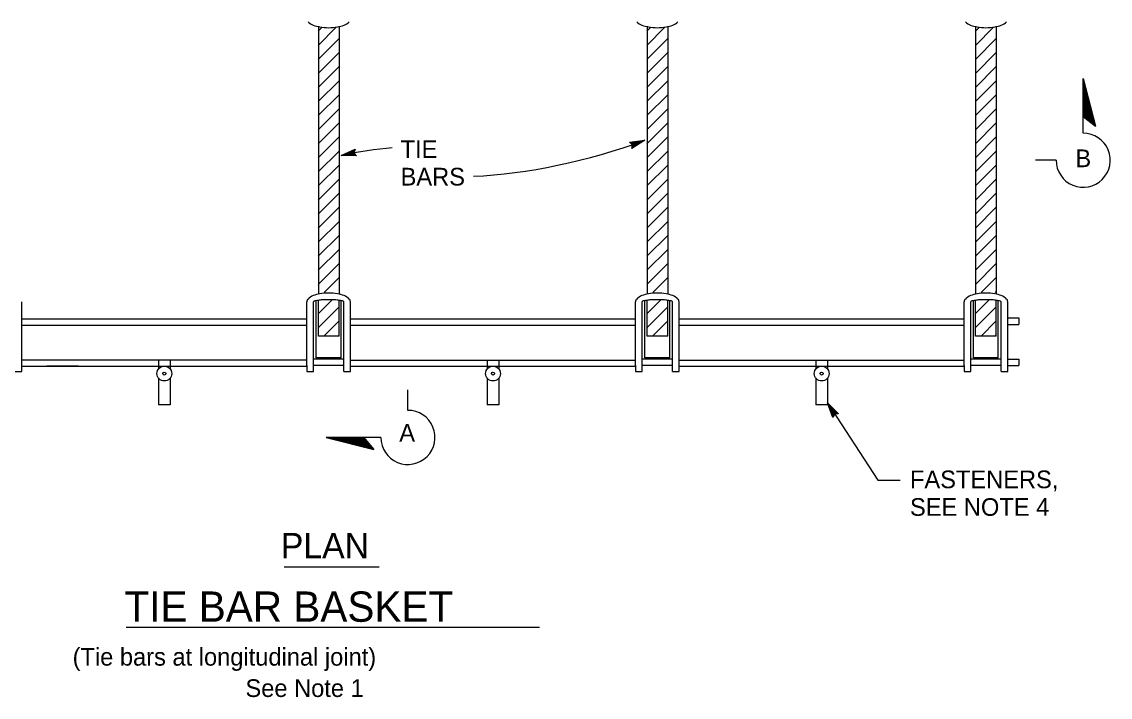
# Model space of a CAD drawing. Extents: x -894 to 866, y -476 to 714.
# Drawn here: x -593.9 to -162.9, y 224.2 to 491.7 of the extents above; entities that cross this region are included whole.
import ezdxf

# ---------------------------------------------------------------- set-up
doc = ezdxf.new("R2010")
doc.units = 0
for name, color, linetype in [('22 Misc Cnst Det', 7, 'Continuous'), ('56 Stage 3 Anno', 7, 'Continuous'), ('57 Undefined', 7, 'Continuous'), ('60 Nongeo Data', 7, 'Continuous')]:
    doc.layers.add(name, color=color, linetype=linetype)

msp = doc.modelspace()

# ---------------------------------------------------------------- linework, layer by layer
at = {"layer": '22 Misc Cnst Det'}
for p, q in [((-173.57, 469.29), (-168.74, 450.34)), ((-173.57, 447.58), (-173.57, 469.29)), ((-173.57, 467.73), (-169.24, 450.74)), ((-173.57, 466.17), (-169.74, 451.15)), ((-173.57, 464.61), (-170.24, 451.55)), ((-173.57, 463.05), (-170.74, 451.96)), ((-173.57, 461.5), (-171.24, 452.37)), ((-173.57, 459.94), (-171.75, 452.77)), ((-173.57, 458.38), (-172.25, 453.18)), ((-173.57, 456.82), (-172.75, 453.58)), ((-173.57, 455.26), (-173.25, 453.99)), ((-173.57, 454.25), (-168.74, 450.34)), ((-184.29, 436.86), (-192.44, 436.86)), ((-440.97, 337.83), (-440.97, 345.98)), ((-473.39, 327.11), (-454.44, 322.28)), ((-451.69, 327.11), (-473.39, 327.11)), ((-471.83, 327.11), (-454.85, 322.78)), ((-470.28, 327.11), (-455.25, 323.28)), ((-468.72, 327.11), (-455.66, 323.78)), ((-467.16, 327.11), (-456.07, 324.28)), ((-465.6, 327.11), (-456.47, 324.78)), ((-464.04, 327.11), (-456.88, 325.28)), ((-462.48, 327.11), (-457.28, 325.78)), ((-460.93, 327.11), (-457.69, 326.28)), ((-459.37, 327.11), (-458.09, 326.79)), ((-458.36, 327.11), (-454.44, 322.28))]:
    msp.add_line(p, q, dxfattribs=at)
for centre, start, end in [((-173.57, 436.86), 179.9995, 90), ((-440.97, 327.11), 180, 90.0005)]:
    msp.add_arc(centre, 10.72, start, end, dxfattribs=at)
at = {"layer": '56 Stage 3 Anno'}
for p, q in [((-353.2, 443.98), (-347.11, 444.79)), ((-351.99, 443), (-353.2, 443.98)), ((-353.2, 443.98), (-353.2, 443.98)), ((-352.88, 443.72), (-348.4, 444.31)), ((-347.11, 444.79), (-352.28, 441.48)), ((-348.41, 444.31), (-352.19, 441.89)), ((-347.11, 444.79), (-347.11, 444.79)), ((-467.45, 438.72), (-461.85, 441.26)), ((-466.09, 439.01), (-462.01, 440.86)), ((-464.74, 439.29), (-462.11, 440.48)), ((-463.39, 439.57), (-462.26, 440.08)), ((-461.85, 441.26), (-462.36, 439.79)), ((-462.36, 439.79), (-461.3, 438.65)), ((-461.85, 441.26), (-461.85, 441.26)), ((-352.53, 443.47), (-349.7, 443.84)), ((-352.28, 441.48), (-351.99, 443)), ((-352.28, 441.48), (-352.28, 441.48)), ((-352.25, 443.2), (-351, 443.37)), ((-349.7, 443.84), (-352.14, 442.28)), ((-351, 443.37), (-352.04, 442.7)), ((-461.3, 438.65), (-467.45, 438.72)), ((-467.45, 438.72), (-467.45, 438.72)), ((-461.59, 438.95), (-466.1, 439.01)), ((-461.89, 439.25), (-464.74, 439.29)), ((-462.13, 439.56), (-463.39, 439.57)), ((-461.3, 438.65), (-461.3, 438.65)), ((-274.79, 340.79), (-254.9, 310.23)), ((-272.64, 335.03), (-274.79, 340.79)), ((-274.79, 340.79), (-274.79, 340.79)), ((-274.79, 340.79), (-270.4, 336.49)), ((-272.46, 335.41), (-274.04, 339.63)), ((-274.03, 339.63), (-270.83, 336.49)), ((-272.28, 335.8), (-273.28, 338.47)), ((-273.28, 338.47), (-271.22, 336.45)), ((-271.95, 336.43), (-272.64, 335.03)), ((-272.09, 336.13), (-272.53, 337.31)), ((-272.53, 337.31), (-271.65, 336.45)), ((-270.4, 336.49), (-271.95, 336.43)), ((-270.4, 336.49), (-270.4, 336.49)), ((-272.64, 335.03), (-272.64, 335.03)), ((-254.9, 310.23), (-245.99, 310.23))]:
    msp.add_line(p, q, dxfattribs=at)
for centre, major_axis, ratio, start_param, end_param in [((-370.41, 485.87), (103.25, 33.53), 0.427881, 4.132452, 4.79978), ((-482.46, 400.04), (-79.6, -28.1), 0.393628, 4.120008, 4.386323)]:
    msp.add_ellipse(centre, major_axis=major_axis, ratio=ratio, start_param=start_param, end_param=end_param, dxfattribs=at)
at = {"layer": '57 Undefined'}
for p, q in [((-489.97, 275.93), (-452.33, 275.93)), ((-552.57, 251.99), (-388.91, 251.99))]:
    msp.add_line(p, q, dxfattribs=at)
at = {"layer": '60 Nongeo Data'}
for p, q in [((-476.47, 487.93), (-474.88, 489.52)), ((-476.47, 482.36), (-469.31, 489.52)), ((-476.41, 489.96), (-476.41, 383.81)), ((-468.19, 489.96), (-468.19, 383.93)), ((-346.33, 487.93), (-344.74, 489.52)), ((-346.33, 482.36), (-339.17, 489.52)), ((-346.27, 489.96), (-346.27, 383.81)), ((-338.05, 489.96), (-338.05, 383.93)), ((-216.24, 487.93), (-214.65, 489.52)), ((-216.24, 482.36), (-209.08, 489.52)), ((-216.18, 489.96), (-216.18, 383.81)), ((-207.96, 489.96), (-207.96, 383.93)), ((-476.47, 476.79), (-468.21, 485.05)), ((-346.33, 476.79), (-338.07, 485.05)), ((-216.24, 476.79), (-207.98, 485.05)), ((-476.47, 471.23), (-468.21, 479.48)), ((-346.33, 471.23), (-338.07, 479.48)), ((-216.24, 471.23), (-207.98, 479.48)), ((-476.47, 465.66), (-468.21, 473.92)), ((-346.33, 465.66), (-338.07, 473.92)), ((-216.24, 465.66), (-207.98, 473.92)), ((-476.47, 460.09), (-468.21, 468.35)), ((-346.33, 460.09), (-338.07, 468.35)), ((-216.24, 460.09), (-207.98, 468.35)), ((-476.47, 454.52), (-468.21, 462.78)), ((-346.33, 454.52), (-338.07, 462.78)), ((-216.24, 454.52), (-207.98, 462.78)), ((-476.47, 448.96), (-468.21, 457.21)), ((-346.33, 448.96), (-338.07, 457.21)), ((-216.24, 448.96), (-207.98, 457.21)), ((-476.47, 443.39), (-468.21, 451.65)), ((-346.33, 443.39), (-338.07, 451.65)), ((-216.24, 443.39), (-207.98, 451.65)), ((-476.47, 437.82), (-468.21, 446.08)), ((-346.33, 437.82), (-338.07, 446.08)), ((-216.24, 437.82), (-207.98, 446.08)), ((-476.47, 432.25), (-468.21, 440.51)), ((-346.33, 432.25), (-338.07, 440.51)), ((-216.24, 432.25), (-207.98, 440.51)), ((-476.47, 426.68), (-468.21, 434.94)), ((-346.33, 426.68), (-338.07, 434.94)), ((-216.24, 426.68), (-207.98, 434.94)), ((-476.47, 421.12), (-468.21, 429.37)), ((-346.33, 421.12), (-338.07, 429.37)), ((-216.24, 421.12), (-207.98, 429.37)), ((-476.47, 415.55), (-468.21, 423.81)), ((-346.33, 415.55), (-338.07, 423.81)), ((-216.24, 415.55), (-207.98, 423.81)), ((-476.47, 409.98), (-468.21, 418.24)), ((-346.33, 409.98), (-338.07, 418.24)), ((-216.24, 409.98), (-207.98, 418.24)), ((-476.47, 404.41), (-468.21, 412.67)), ((-346.33, 404.41), (-338.07, 412.67)), ((-216.24, 404.41), (-207.98, 412.67)), ((-476.47, 398.85), (-468.21, 407.1)), ((-346.33, 398.85), (-338.07, 407.1)), ((-216.24, 398.85), (-207.98, 407.1)), ((-476.47, 393.28), (-468.21, 401.54)), ((-346.33, 393.28), (-338.07, 401.54)), ((-216.24, 393.28), (-207.98, 401.54)), ((-476.47, 387.71), (-468.21, 395.97)), ((-346.33, 387.71), (-338.07, 395.97)), ((-216.24, 387.71), (-207.98, 395.97)), ((-474.18, 384.43), (-468.21, 390.4)), ((-344.04, 384.43), (-338.07, 390.4)), ((-213.96, 384.43), (-207.98, 390.4)), ((-208.39, 384.43), (-207.98, 384.83)), ((-593.86, 371.81), (-593.86, 380.83)), ((-480.97, 371.81), (-480.97, 380.83)), ((-478.32, 371.81), (-478.32, 380.83)), ((-477.25, 358.58), (-477.25, 381.29)), ((-476.41, 376.18), (-471.09, 381.49)), ((-476.41, 367.25), (-476.41, 381.29)), ((-468.19, 367.25), (-468.19, 381.27)), ((-467.45, 358.58), (-467.45, 381.27)), ((-466.38, 371.81), (-466.38, 380.83)), ((-463.72, 371.81), (-463.72, 380.83)), ((-350.84, 371.81), (-350.84, 380.83)), ((-348.18, 371.81), (-348.18, 380.83)), ((-347.11, 358.58), (-347.11, 381.29)), ((-346.27, 376.18), (-340.96, 381.49)), ((-346.27, 367.25), (-346.27, 381.29)), ((-338.05, 367.25), (-338.05, 381.27)), ((-337.31, 358.58), (-337.31, 381.27)), ((-336.24, 371.81), (-336.24, 380.83)), ((-333.58, 371.81), (-333.58, 380.83)), ((-220.7, 371.81), (-220.7, 380.83)), ((-218.04, 371.81), (-218.04, 380.83)), ((-216.97, 358.58), (-216.97, 381.27)), ((-216.18, 376.18), (-210.87, 381.49)), ((-216.18, 367.25), (-216.18, 381.29)), ((-207.96, 367.25), (-207.96, 381.27)), ((-207.17, 358.58), (-207.17, 381.27)), ((-206.1, 371.81), (-206.1, 380.83)), ((-203.44, 371.81), (-203.44, 380.83)), ((-476.41, 370.61), (-468.21, 378.81)), ((-346.27, 370.61), (-338.07, 378.81)), ((-216.18, 370.61), (-207.98, 378.81)), ((-593.86, 374.11), (-480.97, 374.11)), ((-593.86, 353.24), (-593.86, 371.81)), ((-593.86, 371.52), (-480.97, 371.52)), ((-480.97, 355.64), (-480.97, 371.81)), ((-478.32, 353.24), (-478.32, 371.81)), ((-474.21, 367.24), (-468.21, 373.24)), ((-466.38, 353.24), (-466.38, 371.81)), ((-463.72, 374.11), (-350.84, 374.11)), ((-463.72, 353.24), (-463.72, 371.81)), ((-463.72, 371.52), (-350.84, 371.52)), ((-350.84, 355.64), (-350.84, 371.81)), ((-348.18, 353.24), (-348.18, 371.81)), ((-344.08, 367.24), (-338.07, 373.24)), ((-336.24, 353.24), (-336.24, 371.81)), ((-333.58, 374.11), (-220.7, 374.11)), ((-333.58, 353.24), (-333.58, 371.81)), ((-333.58, 371.52), (-220.7, 371.52)), ((-220.7, 355.64), (-220.7, 371.81)), ((-218.04, 353.24), (-218.04, 371.81)), ((-213.99, 367.24), (-207.98, 373.24)), ((-206.1, 353.24), (-206.1, 371.81)), ((-203.44, 374.4), (-199.04, 374.4)), ((-203.44, 371.81), (-199.04, 371.81)), ((-203.44, 353.24), (-203.44, 371.81)), ((-199.04, 374.4), (-199.04, 371.81)), ((-468.19, 367.25), (-476.41, 367.25)), ((-338.05, 367.25), (-346.27, 367.25)), ((-207.96, 367.25), (-216.18, 367.25)), ((-208.42, 367.24), (-207.98, 367.67)), ((-480.97, 357.75), (-593.86, 357.75)), ((-539.77, 357.75), (-539.77, 354.17)), ((-535.07, 357.75), (-535.07, 354.17)), ((-466.38, 358.04), (-478.32, 358.04)), ((-467.45, 358.58), (-477.25, 358.58)), ((-463.72, 357.75), (-350.84, 357.75)), ((-409.63, 357.75), (-409.63, 354.17)), ((-404.93, 357.75), (-404.93, 354.17)), ((-336.24, 358.04), (-348.18, 358.04)), ((-337.31, 358.58), (-347.11, 358.58)), ((-333.58, 357.75), (-220.7, 357.75)), ((-279.49, 357.75), (-279.49, 354.17)), ((-274.79, 357.75), (-274.79, 354.17)), ((-206.1, 358.04), (-218.04, 358.04)), ((-207.17, 358.58), (-216.97, 358.58)), ((-203.44, 358.04), (-199.04, 358.04)), ((-199.04, 358.04), (-199.04, 355.64)), ((-593.86, 355.35), (-480.97, 355.35)), ((-571.42, 355.35), (-583.88, 355.35)), ((-480.97, 355.64), (-480.97, 353.24)), ((-466.38, 355.64), (-478.32, 355.64)), ((-463.72, 355.35), (-350.84, 355.35)), ((-350.84, 355.64), (-350.84, 353.24)), ((-336.24, 355.64), (-348.18, 355.64)), ((-333.58, 355.35), (-220.7, 355.35)), ((-220.7, 355.64), (-220.7, 353.24)), ((-206.1, 355.64), (-218.04, 355.64)), ((-203.44, 355.64), (-199.04, 355.64)), ((-596.52, 353.24), (-593.86, 353.24)), ((-539.77, 350.65), (-539.77, 340.07)), ((-535.07, 350.65), (-535.07, 340.07)), ((-480.97, 353.24), (-478.32, 353.24)), ((-466.38, 353.24), (-463.72, 353.24)), ((-409.63, 350.65), (-409.63, 340.07)), ((-404.93, 350.65), (-404.93, 340.07)), ((-350.84, 353.24), (-348.18, 353.24)), ((-336.24, 353.24), (-333.58, 353.24)), ((-279.49, 350.65), (-279.49, 340.07)), ((-274.79, 350.65), (-274.79, 340.07)), ((-220.7, 353.24), (-218.04, 353.24)), ((-206.1, 353.24), (-203.44, 353.24)), ((-535.07, 340.07), (-539.77, 340.07)), ((-404.93, 340.07), (-409.63, 340.07)), ((-274.79, 340.07), (-279.49, 340.07))]:
    msp.add_line(p, q, dxfattribs=at)
for centre, radius in [((-537.42, 352.41), 2.94), ((-407.28, 352.41), 2.94), ((-277.14, 352.41), 2.94), ((-537.42, 352.41), 0.588), ((-407.28, 352.41), 0.588), ((-277.14, 352.41), 0.588)]:
    msp.add_circle(centre, radius, dxfattribs=at)
for centre, radius, start, end in [((-476.09, 496.26), 6.35, 225.9754, 248.1815), ((-468.62, 496.26), 6.35, 291.8185, 314.0246), ((-345.95, 496.26), 6.35, 225.9754, 248.1815), ((-338.48, 496.26), 6.35, 291.8185, 314.0246), ((-215.81, 496.26), 6.35, 225.9754, 248.1815), ((-208.34, 496.26), 6.35, 291.8185, 314.0246), ((-473.84, 501.88), 12.4, 248.1815, 260.5844), ((-472.35, 510.83), 21.47, 260.5844, 270), ((-472.35, 510.83), 21.47, 270, 279.4156), ((-470.87, 501.88), 12.4, 279.4156, 291.8185), ((-343.7, 501.88), 12.4, 248.1815, 260.5844), ((-342.22, 510.83), 21.47, 260.5844, 270), ((-342.22, 510.83), 21.47, 270, 279.4156), ((-340.73, 501.88), 12.4, 279.4156, 291.8185), ((-213.56, 501.88), 12.4, 248.1815, 260.5844), ((-212.08, 510.83), 21.47, 260.5844, 270), ((-212.08, 510.83), 21.47, 270, 279.4156), ((-210.59, 501.88), 12.4, 279.4156, 291.8185), ((-473.84, 371.74), 12.4, 99.4156, 111.8185), ((-472.35, 362.78), 21.47, 90, 99.4156), ((-472.35, 362.78), 21.47, 80.5844, 90), ((-470.87, 371.74), 12.4, 68.1815, 80.5844), ((-343.7, 371.74), 12.4, 99.4156, 111.8185), ((-342.22, 362.78), 21.47, 90, 99.4156), ((-342.22, 362.78), 21.47, 80.5844, 90), ((-340.73, 371.74), 12.4, 68.1815, 80.5844), ((-213.56, 371.74), 12.4, 99.4156, 111.8185), ((-212.08, 362.78), 21.47, 90, 99.4156), ((-212.08, 362.78), 21.47, 80.5844, 90), ((-210.59, 371.74), 12.4, 68.1815, 80.5844), ((-479.43, 380.81), 1.54, 134.0246, 180), ((-476.09, 377.35), 6.35, 111.8185, 134.0246), ((-478.11, 380.83), 0.212, 107.857, 180), ((-475.35, 372.29), 9.18, 97.6009, 107.857), ((-473.56, 358.85), 22.74, 93.1638, 97.6009), ((-472.35, 336.91), 44.72, 90, 93.1638), ((-472.35, 336.91), 44.72, 86.8362, 90), ((-471.14, 358.85), 22.74, 82.3991, 86.8362), ((-469.34, 372.29), 9.18, 72.143, 82.3991), ((-466.59, 380.83), 0.212, 0, 72.143), ((-468.62, 377.35), 6.35, 45.9754, 68.1815), ((-465.28, 380.81), 1.54, 0, 45.9754), ((-349.29, 380.81), 1.54, 134.0246, 180), ((-345.95, 377.35), 6.35, 111.8185, 134.0246), ((-347.97, 380.83), 0.212, 107.857, 180), ((-345.22, 372.29), 9.18, 97.6009, 107.857), ((-343.42, 358.85), 22.74, 93.1638, 97.6009), ((-342.21, 336.91), 44.72, 90, 93.1638), ((-342.21, 336.91), 44.72, 86.8362, 90), ((-341, 358.85), 22.74, 82.3991, 86.8362), ((-339.2, 372.29), 9.18, 72.143, 82.3991), ((-336.45, 380.83), 0.212, 0, 72.143), ((-338.48, 377.35), 6.35, 45.9754, 68.1815), ((-335.14, 380.81), 1.54, 0, 45.9754), ((-219.15, 380.81), 1.54, 134.0246, 180), ((-215.81, 377.35), 6.35, 111.8185, 134.0246), ((-217.83, 380.83), 0.212, 107.857, 180), ((-215.08, 372.29), 9.18, 97.6009, 107.857), ((-213.28, 358.85), 22.74, 93.1638, 97.6009), ((-212.07, 336.91), 44.72, 90, 93.1638), ((-212.07, 336.91), 44.72, 86.8362, 90), ((-210.86, 358.85), 22.74, 82.3991, 86.8362), ((-209.07, 372.29), 9.18, 72.143, 82.3991), ((-206.31, 380.83), 0.212, 0, 72.143), ((-208.34, 377.35), 6.35, 45.9754, 68.1815), ((-205, 380.81), 1.54, 0, 45.9754)]:
    msp.add_arc(centre, radius, start, end, dxfattribs=at)

# ---------------------------------------------------------------- texts
at = {"layer": '57 Undefined'}
for s, height, p in [('TIE', 7, (-443.85, 437.79)), ('B', 7, (-176.66, 434.12)), ('BARS', 7, (-443.85, 426.86)), ('A', 7, (-444.38, 325.45)), ('FASTENERS,', 7, (-242.15, 307)), ('SEE NOTE 4', 7, (-242.15, 296.06)), ('PLAN', 10, (-491.28, 279.27)), ('TIE BAR BASKET', 12, (-553.21, 254.11)), ('(Tie bars at longitudinal joint)', 7, (-573.73, 236.74)), ('See Note 1', 7, (-505.29, 224.33))]:
    msp.add_text(s, height=height, dxfattribs=at).set_placement(p)

doc.saveas('drawing.dxf')
